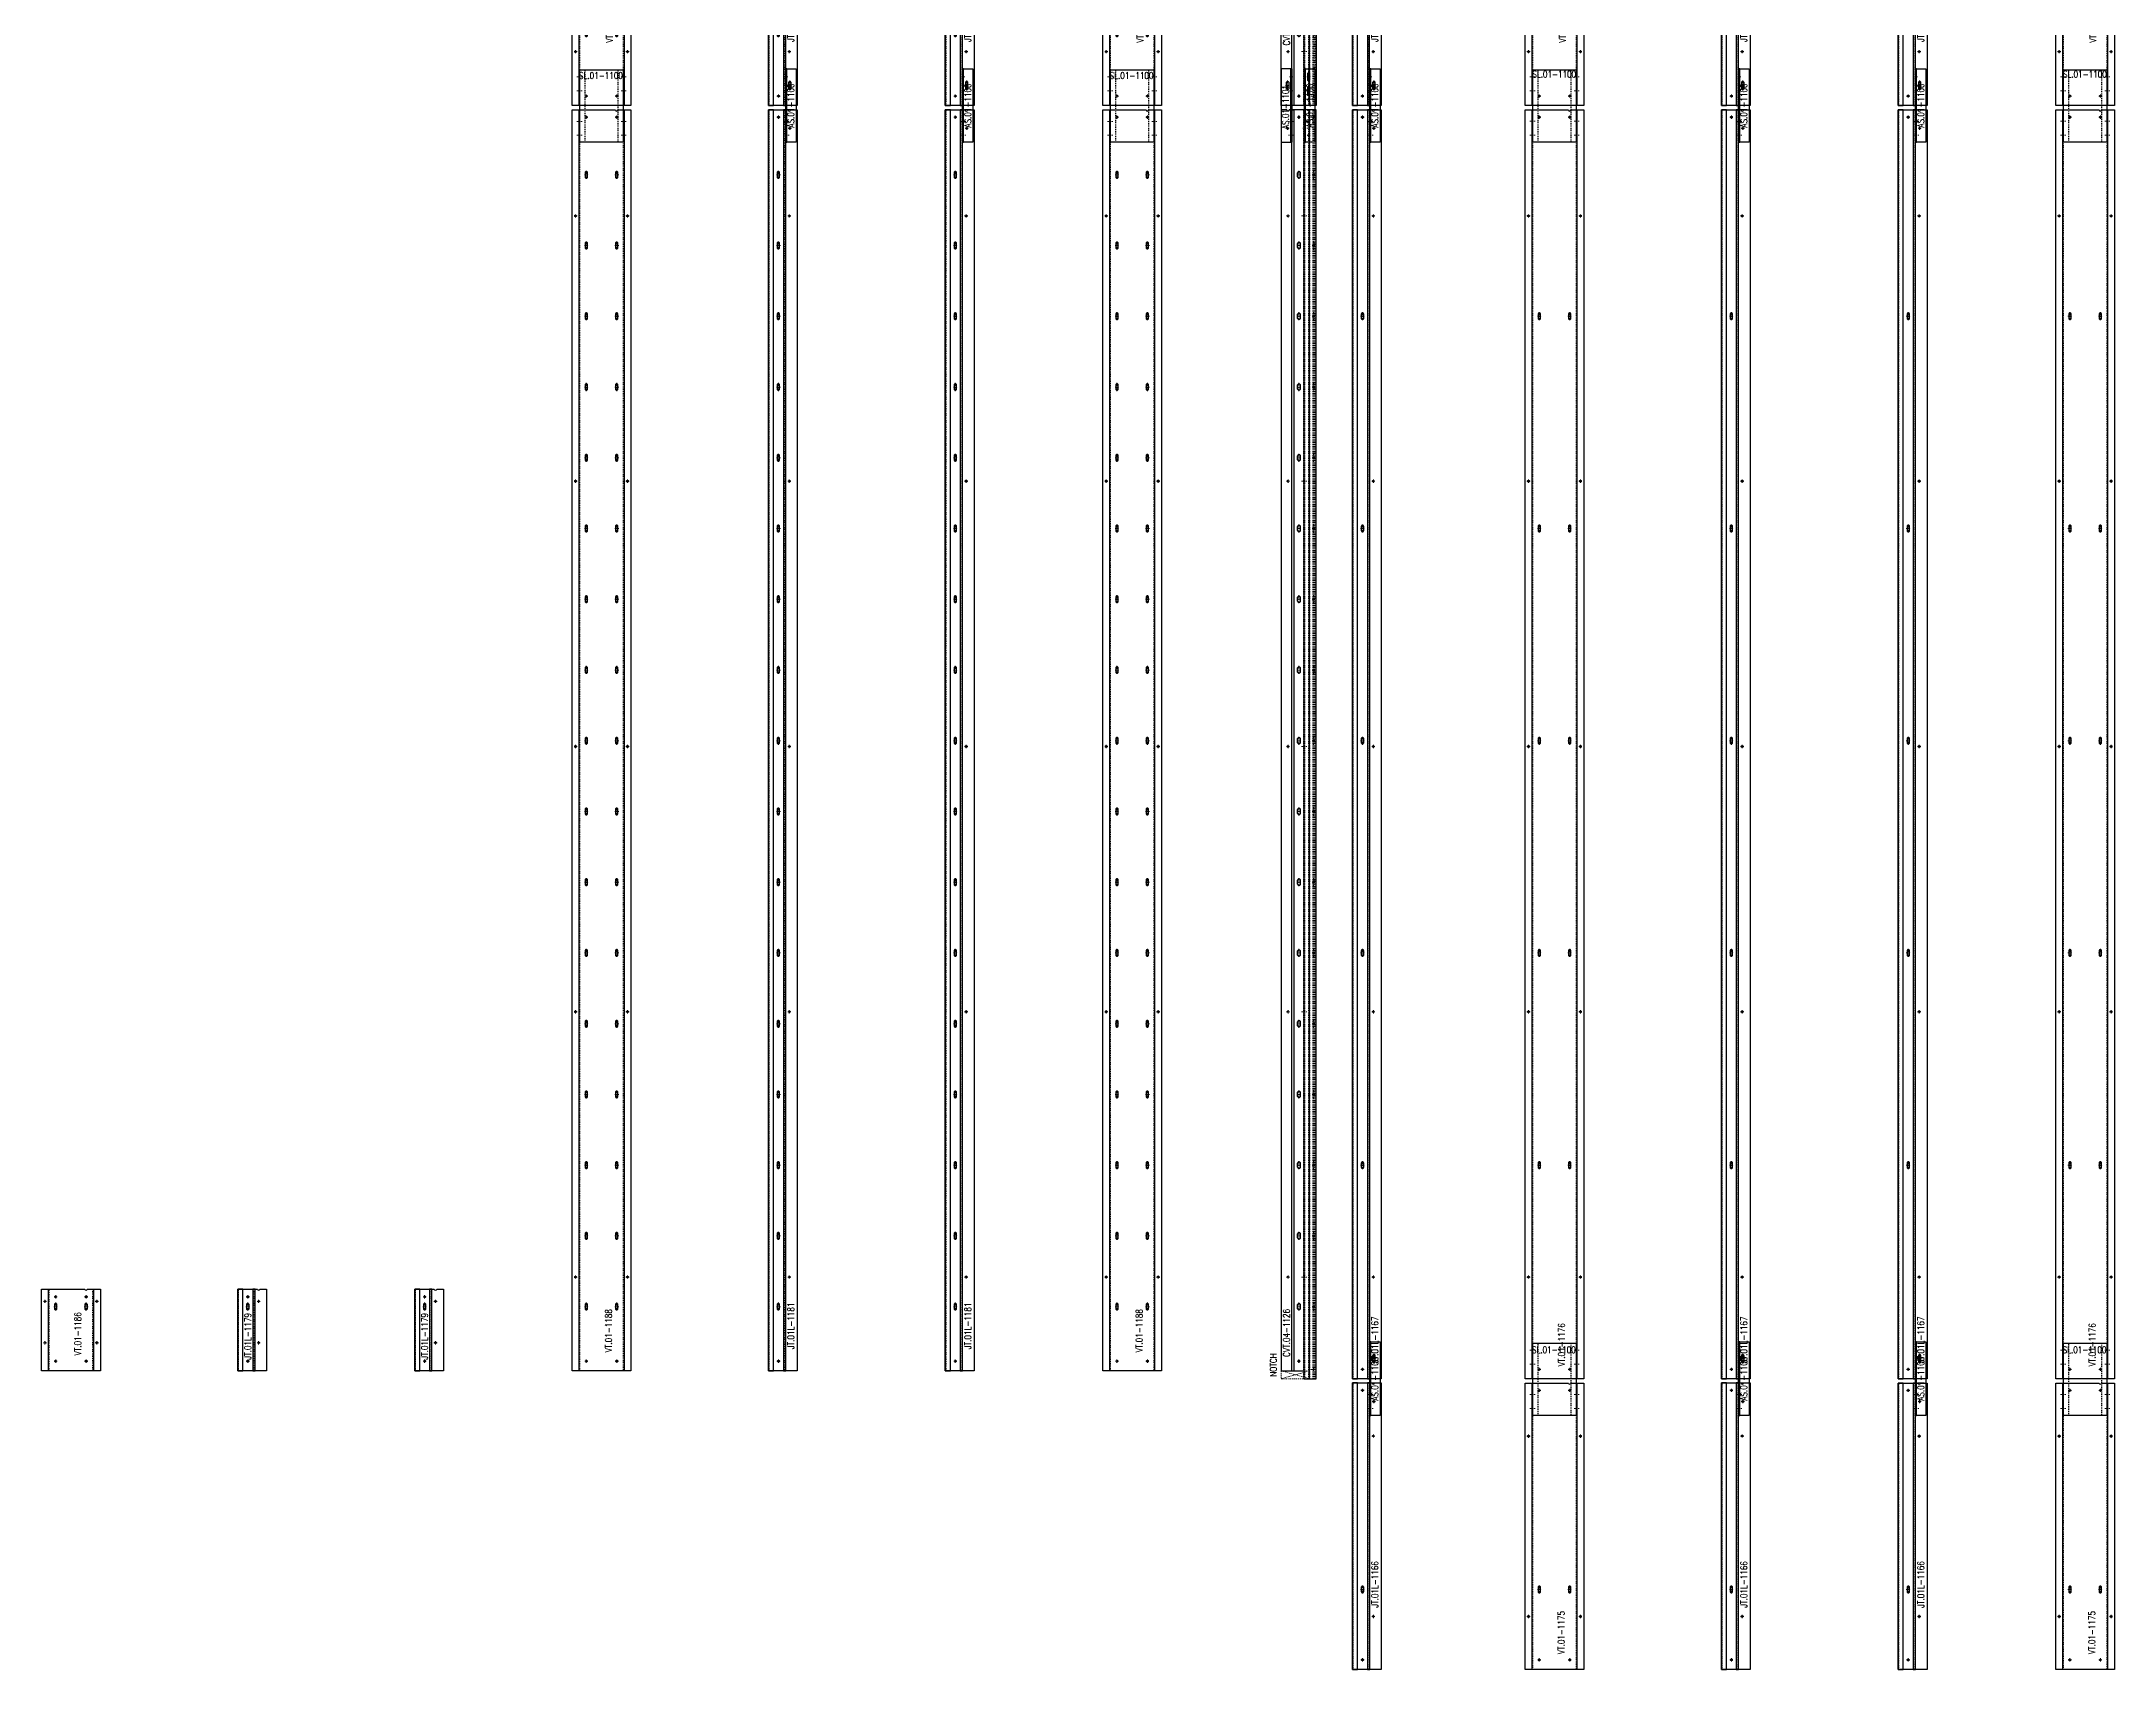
# Model space of a CAD drawing. Header units: inches. Extents: x 841 to 14134, y -5681 to -3225.
# Drawn here: x 4079.9 to 4314.3, y -5681.3 to -5497.2 of the extents above; entities that cross this region are included whole.
import ezdxf

# ---------------------------------------------------------------- set-up
doc = ezdxf.new("R2010")
doc.units = ezdxf.units.IN
doc.header["$MEASUREMENT"] = 0
for name, pattern in [('NBK_Center', [0.541667, 0.333333, -0.0625, 0.083333, -0.0625]), ('NBK_Center2', [0.270833, 0.166667, -0.03125, 0.041667, -0.03125]), ('NBK_Hidden', [0.125, 0.083333, -0.041667]), ('NBK_Hidden2', [0.0625, 0.041667, -0.020833])]:
    doc.linetypes.add(name, pattern=pattern)
doc.layers.get('Defpoints').update_dxf_attribs({"color": 250, "lineweight": 0})
for name, color, linetype, lineweight in [('!Bracket', 11, 'Continuous', 25), ('!Clip - bent', 20, 'Continuous', 25), ('!Dimension', 50, 'Continuous', 5), ('!Extrusion', 140, 'Continuous', 25), ('!Linetype_Center', 220, 'NBK_Center', 9), ('!Linetype_Center2', 222, 'NBK_Center2', 9), ('!Misc2', 252, 'NBK_Hidden2', 5)]:
    doc.layers.add(name, color=color, linetype=linetype, lineweight=lineweight)
doc.styles.add('Romans', font='romans.shx', dxfattribs={"width": 0.8})

# ---------------------------------------------------------------- blocks, each defined once
blk = doc.blocks.new('WEEP HOLE')
at = {"layer": '!Linetype_Center'}
for p, q in [((-0.22, 0.37), (0.22, 0.37)), ((0, 0.83), (0, -0.08))]:
    blk.add_line(p, q, dxfattribs=at)
at = {"color": 0}
blk.add_lwpolyline([(-0.14, 0.61), (-0.14, 0.14, 0.414214), (0, 0, 0.414214), (0.14, 0.14), (0.14, 0.61, 0.414214), (0, 0.75, 0.414214)], format="xyb", close=True, dxfattribs=at)
blk = doc.blocks.new('SLOTTED SECTION HOLE')
at = {"layer": '!Linetype_Center2'}
blk.add_line((-0.33, 0), (0.26, 0), dxfattribs=at)
at = {"layer": '!Misc2'}
blk.add_lwpolyline([(-0.08, 0.47), (0, 0.47), (0, -0.47), (-0.08, -0.47)], close=True, dxfattribs=at)
blk = doc.blocks.new('TAP HOLE_5mm')
at = {"layer": '!Linetype_Center2'}
for points in [[(-0.18, 0), (0.18, 0)], [(0, 0.18), (0, -0.18)]]:
    blk.add_lwpolyline(points, dxfattribs=at)
blk.add_circle((0, 0), 0.101)
blk = doc.blocks.new('VT.01-1184')
at = {"layer": '!Extrusion'}
blk.add_lwpolyline([(3.33, 0), (-3.33, 0), (-3.33, 130.92), (1.58, 130.92, 1), (1.86, 130.92), (3.33, 130.92)], format="xyb", close=True, dxfattribs=at)
blk.add_lwpolyline([(1.86, 130.92), (2.54, 130.92), (2.54, 0), (-2.54, 0), (-2.54, 130.92), (1.58, 130.92)], dxfattribs=at)
at = {"layer": '!Extrusion', "linetype": 'NBK_Hidden'}
blk.add_lwpolyline([(1.86, 130.92), (2.46, 130.92), (2.46, 0), (-2.46, 0), (-2.46, 130.92), (1.58, 130.92)], dxfattribs=at)
at = {"layer": '!Dimension', "rotation": 360}
for p in [(-2.46, 3.23), (2.54, 3.23), (-2.46, 1.65), (2.54, 1.65)]:
    blk.add_blockref('SLOTTED SECTION HOLE', p, dxfattribs=at)
at = {"layer": '!Extrusion', "rotation": 360}
for name, p in [('TAP HOLE_5mm', (-1.72, 130.04)), ('TAP HOLE_5mm', (1.72, 130.04)), ('WEEP HOLE', (-1.72, 127.78)), ('WEEP HOLE', (1.72, 127.78)), ('TAP HOLE_5mm', (-2.93, 126.03)), ('TAP HOLE_5mm', (2.93, 126.03)), ('WEEP HOLE', (-1.72, 119.78)), ('WEEP HOLE', (1.72, 119.78)), ('WEEP HOLE', (-1.72, 111.78)), ('WEEP HOLE', (1.72, 111.78)), ('WEEP HOLE', (-1.72, 103.78)), ('WEEP HOLE', (1.72, 103.78)), ('TAP HOLE_5mm', (-2.93, 96.08)), ('WEEP HOLE', (-1.72, 95.78)), ('WEEP HOLE', (1.72, 95.78)), ('TAP HOLE_5mm', (2.93, 96.08)), ('WEEP HOLE', (-1.72, 87.78)), ('WEEP HOLE', (1.72, 87.78)), ('WEEP HOLE', (-1.72, 79.78)), ('WEEP HOLE', (1.72, 79.78)), ('WEEP HOLE', (-1.72, 71.78)), ('WEEP HOLE', (1.72, 71.78)), ('TAP HOLE_5mm', (-2.93, 66.08)), ('TAP HOLE_5mm', (2.93, 66.08)), ('WEEP HOLE', (-1.72, 63.78)), ('WEEP HOLE', (1.72, 63.78)), ('WEEP HOLE', (-1.72, 55.78)), ('WEEP HOLE', (1.72, 55.78)), ('WEEP HOLE', (-1.72, 47.78)), ('WEEP HOLE', (1.72, 47.78)), ('WEEP HOLE', (-1.72, 39.78)), ('WEEP HOLE', (1.72, 39.78)), ('TAP HOLE_5mm', (-2.93, 36.08)), ('TAP HOLE_5mm', (2.93, 36.08)), ('WEEP HOLE', (-1.72, 31.78)), ('WEEP HOLE', (1.72, 31.78)), ('WEEP HOLE', (-1.72, 23.78)), ('WEEP HOLE', (1.72, 23.78)), ('WEEP HOLE', (-1.72, 15.78)), ('WEEP HOLE', (1.72, 15.78)), ('WEEP HOLE', (-1.72, 7.78)), ('WEEP HOLE', (1.72, 7.78)), ('TAP HOLE_5mm', (-2.93, 6.08)), ('TAP HOLE_5mm', (2.93, 6.08)), ('TAP HOLE_5mm', (-1.72, 1.06)), ('TAP HOLE_5mm', (1.72, 1.06))]:
    blk.add_blockref(name, p, dxfattribs=at)
at = {"layer": 'Defpoints', "color": 1, "insert": (0.89, 9.54), "char_height": 0.75, "width": 1.65, "attachment_point": 5, "rotation": 90, "style": 'Romans'}
blk.add_mtext('VT.01-1184', dxfattribs=at)
blk = doc.blocks.new('CLEAR SECTION HOLE')
at = {"layer": '!Linetype_Center2'}
blk.add_line((-0.33, 0), (0.26, 0), dxfattribs=at)
at = {"layer": '!Misc2'}
blk.add_lwpolyline([(-0.08, 0.1), (0, 0.1), (0, -0.1), (-0.08, -0.1)], close=True, dxfattribs=at)
blk = doc.blocks.new('VT.01-1188')
at = {"layer": '!Extrusion'}
blk.add_lwpolyline([(-2.45, 147.13), (2.45, 147.13), (2.45, 138.93), (-2.45, 138.93)], close=True, dxfattribs=at)
at = {"layer": '!Extrusion', "linetype": 'NBK_Hidden2'}
blk.add_lwpolyline([(-1.86, 147.13), (1.86, 147.13), (1.86, 138.93), (-1.86, 138.93)], close=True, dxfattribs=at)
at = {"layer": '!Extrusion'}
blk.add_lwpolyline([(3.33, 0), (-3.33, 0), (-3.33, 142.6), (1.58, 142.6, 1), (1.86, 142.6), (3.33, 142.6)], format="xyb", close=True, dxfattribs=at)
blk.add_lwpolyline([(1.86, 142.6), (2.54, 142.6), (2.54, 0), (-2.54, 0), (-2.54, 142.6), (1.58, 142.6)], dxfattribs=at)
at = {"layer": '!Extrusion', "linetype": 'NBK_Hidden'}
blk.add_lwpolyline([(1.86, 142.6), (2.46, 142.6), (2.46, 0), (-2.46, 0), (-2.46, 142.6), (1.58, 142.6)], dxfattribs=at)
at = {"layer": '!Dimension', "rotation": 360}
for p in [(-2.46, 141.3), (2.54, 141.3), (-2.46, 139.72), (2.54, 139.72)]:
    blk.add_blockref('CLEAR SECTION HOLE', p, dxfattribs=at)
at = {"layer": '!Extrusion', "rotation": 360}
for name, p in [('TAP HOLE_5mm', (-1.72, 141.77)), ('TAP HOLE_5mm', (1.72, 141.77)), ('WEEP HOLE', (-1.72, 134.88)), ('WEEP HOLE', (1.72, 134.88)), ('TAP HOLE_5mm', (-2.93, 130.6)), ('TAP HOLE_5mm', (2.93, 130.6)), ('WEEP HOLE', (-1.72, 126.88)), ('WEEP HOLE', (1.72, 126.88)), ('WEEP HOLE', (-1.72, 118.88)), ('WEEP HOLE', (1.72, 118.88)), ('WEEP HOLE', (-1.72, 110.88)), ('WEEP HOLE', (1.72, 110.88)), ('WEEP HOLE', (-1.72, 102.88)), ('WEEP HOLE', (1.72, 102.88)), ('TAP HOLE_5mm', (-2.93, 100.6)), ('TAP HOLE_5mm', (2.93, 100.6)), ('WEEP HOLE', (-1.72, 94.88)), ('WEEP HOLE', (1.72, 94.88)), ('WEEP HOLE', (-1.72, 86.88)), ('WEEP HOLE', (1.72, 86.88)), ('WEEP HOLE', (-1.72, 78.88)), ('WEEP HOLE', (1.72, 78.88)), ('TAP HOLE_5mm', (-2.93, 70.6)), ('WEEP HOLE', (-1.72, 70.88)), ('WEEP HOLE', (1.72, 70.88)), ('TAP HOLE_5mm', (2.93, 70.6)), ('WEEP HOLE', (-1.72, 62.88)), ('WEEP HOLE', (1.72, 62.88)), ('WEEP HOLE', (-1.72, 54.88)), ('WEEP HOLE', (1.72, 54.88)), ('WEEP HOLE', (-1.72, 46.88)), ('WEEP HOLE', (1.72, 46.88)), ('TAP HOLE_5mm', (-2.93, 40.6)), ('TAP HOLE_5mm', (2.93, 40.6)), ('WEEP HOLE', (-1.72, 38.87)), ('WEEP HOLE', (1.72, 38.87)), ('WEEP HOLE', (-1.72, 30.88)), ('WEEP HOLE', (1.72, 30.88)), ('WEEP HOLE', (-1.72, 22.88)), ('WEEP HOLE', (1.72, 22.88)), ('WEEP HOLE', (-1.72, 14.88)), ('WEEP HOLE', (1.72, 14.88)), ('TAP HOLE_5mm', (-2.93, 10.6)), ('TAP HOLE_5mm', (2.93, 10.6)), ('WEEP HOLE', (-1.72, 6.88)), ('WEEP HOLE', (1.72, 6.88)), ('TAP HOLE_5mm', (-1.72, 1.09)), ('TAP HOLE_5mm', (1.72, 1.09))]:
    blk.add_blockref(name, p, dxfattribs=at)
at = {"layer": 'Defpoints', "color": 30, "insert": (-0.07, 146.47), "char_height": 0.75, "width": 1.65, "attachment_point": 5, "style": 'Romans'}
blk.add_mtext('SL.01-1100', dxfattribs=at)
at = {"layer": 'Defpoints', "color": 1, "insert": (0.8, 4.53), "char_height": 0.75, "width": 1.65, "attachment_point": 5, "rotation": 90, "style": 'Romans'}
blk.add_mtext('VT.01-1188', dxfattribs=at)
blk = doc.blocks.new('VT.01-1186')
at = {"layer": '!Extrusion'}
blk.add_lwpolyline([(3.33, 0), (-3.33, 0), (-3.33, 9.24), (1.58, 9.24, 1), (1.86, 9.24), (3.33, 9.24)], format="xyb", close=True, dxfattribs=at)
blk.add_lwpolyline([(1.86, 9.24), (2.54, 9.24), (2.54, 0), (-2.54, 0), (-2.54, 9.24), (1.58, 9.24)], dxfattribs=at)
at = {"layer": '!Extrusion', "linetype": 'NBK_Hidden'}
blk.add_lwpolyline([(1.86, 9.24), (2.46, 9.24), (2.46, 0), (-2.46, 0), (-2.46, 9.24), (1.58, 9.24)], dxfattribs=at)
at = {"layer": '!Extrusion'}
for name, p in [('TAP HOLE_5mm', (-2.93, 7.85)), ('WEEP HOLE', (-1.72, 6.88)), ('TAP HOLE_5mm', (-1.72, 8.36)), ('WEEP HOLE', (1.72, 6.88)), ('TAP HOLE_5mm', (1.72, 8.36)), ('TAP HOLE_5mm', (2.93, 7.85)), ('TAP HOLE_5mm', (-2.93, 3.17)), ('TAP HOLE_5mm', (2.93, 3.17)), ('TAP HOLE_5mm', (-1.72, 1.09)), ('TAP HOLE_5mm', (1.72, 1.09))]:
    blk.add_blockref(name, p, dxfattribs=at)
at = {"layer": 'Defpoints', "color": 1, "insert": (0.77, 4.18), "char_height": 0.75, "width": 1.65, "attachment_point": 5, "rotation": 90, "style": 'Romans'}
blk.add_mtext('VT.01-1186', dxfattribs=at)
blk = doc.blocks.new('JT.01L-1179')
at = {"layer": '!Extrusion'}
blk.add_lwpolyline([(3.25, 0), (0, 0), (0, 9.24), (2.22, 9.24, 1), (2.5, 9.24), (3.25, 9.24)], format="xyb", close=True, dxfattribs=at)
at = {"layer": '!Extrusion', "linetype": 'NBK_Hidden'}
for points in [[(0, 9.24), (0, 0), (0.08, 0), (0.08, 9.24)], [(1.87, 9.24), (1.87, 0), (1.95, 0), (1.95, 9.24)]]:
    blk.add_lwpolyline(points, close=True, dxfattribs=at)
at = {"layer": '!Extrusion'}
for points in [[(0, 9.24), (0, 0), (0.57, 0), (0.57, 9.24)], [(1.69, 9.24), (1.69, 0), (1.95, 0), (1.95, 9.24)]]:
    blk.add_lwpolyline(points, close=True, dxfattribs=at)
blk.add_blockref('WEEP HOLE', (1.13, 6.88), dxfattribs=at)
at = {"layer": '!Extrusion', "rotation": 360}
for p in [(1.13, 8.36), (2.36, 7.85), (2.36, 3.17), (1.13, 1.09)]:
    blk.add_blockref('TAP HOLE_5mm', p, dxfattribs=at)
at = {"layer": 'Defpoints', "color": 2, "insert": (1.13, 3.89), "char_height": 0.75, "width": 1.65, "attachment_point": 5, "rotation": 90, "style": 'Romans'}
blk.add_mtext('JT.01L-1179', dxfattribs=at)
blk = doc.blocks.new('19mm WEEP HOLE')
at = {"layer": '!Linetype_Center'}
blk.add_line((-0.37, 0.2), (-0.37, -0.12), dxfattribs=at)
at = {"linetype": 'NBK_Hidden'}
blk.add_lwpolyline([(-0.75, 0.08), (0, 0.08), (0, 0), (-0.75, 0)], close=True, dxfattribs=at)
blk = doc.blocks.new('HOLE SECTION')
at = {"layer": '!Linetype_Center2'}
blk.add_line((-0.33, 0), (0.26, 0), dxfattribs=at)
at = {"layer": '!Misc2'}
blk.add_lwpolyline([(-0.09, 0.1), (0, 0.1), (0, -0.1), (-0.09, -0.1)], close=True, dxfattribs=at)
blk = doc.blocks.new('CVT.04-1125')
at = {"layer": '!Extrusion'}
blk.add_lwpolyline([(-3.97, 0), (-3.97, 130.92), (-3.34, 130.92, 1), (-3.06, 130.92), (0, 130.92), (0, 0)], format="xyb", close=True, dxfattribs=at)
for points in [[(-2.78, 0), (-2.78, 130.92), (-2.53, 130.92), (-2.53, 0)], [(-0.76, 0), (-0.76, 130.92), (-1.41, 130.92), (-1.41, 0)]]:
    blk.add_lwpolyline(points, dxfattribs=at)
at = {"layer": '!Extrusion', "linetype": 'NBK_Hidden'}
for points in [[(-1.42, 0), (-1.42, 130.92), (-1.33, 130.92), (-1.33, 0)], [(-0.86, 0), (-0.86, 130.92), (-0.76, 130.92), (-0.76, 0)], [(-0.35, 0), (-0.35, 130.92), (-0.28, 130.92), (-0.28, 0)], [(-0.04, 0), (-0.04, 130.92), (-0.14, 130.92), (-0.14, 0)]]:
    blk.add_lwpolyline(points, dxfattribs=at)
at = {"layer": '!Dimension'}
for name, p in [('CLEAR SECTION HOLE', (-0.28, 130.04)), ('HOLE SECTION', (-1.33, 126.02)), ('HOLE SECTION', (-1.33, 96.09)), ('HOLE SECTION', (-1.33, 66.08)), ('HOLE SECTION', (-1.33, 36.08)), ('HOLE SECTION', (-1.33, 6.08)), ('CLEAR SECTION HOLE', (-0.28, 1.06))]:
    blk.add_blockref(name, p, dxfattribs=at)
at = {"layer": '!Extrusion', "xscale": -1}
for name, p in [('TAP HOLE_5mm', (-1.97, 130.04)), ('WEEP HOLE', (-1.97, 127.78)), ('WEEP HOLE', (-1.97, 119.78)), ('WEEP HOLE', (-1.97, 111.78)), ('WEEP HOLE', (-1.97, 103.78)), ('WEEP HOLE', (-1.97, 95.78)), ('WEEP HOLE', (-1.97, 87.78)), ('WEEP HOLE', (-1.97, 79.78)), ('WEEP HOLE', (-1.97, 71.78)), ('WEEP HOLE', (-1.97, 63.78)), ('WEEP HOLE', (-1.97, 55.78)), ('WEEP HOLE', (-1.97, 47.78)), ('WEEP HOLE', (-1.97, 39.78)), ('WEEP HOLE', (-1.97, 31.78)), ('WEEP HOLE', (-1.97, 23.78)), ('WEEP HOLE', (-1.97, 15.78)), ('WEEP HOLE', (-1.97, 7.78)), ('TAP HOLE_5mm', (-1.97, 1.06))]:
    blk.add_blockref(name, p, dxfattribs=at)
at = {"layer": '!Extrusion', "rotation": 270}
for p in [(-0.35, 127.78), (-0.35, 119.78), (-0.35, 111.78), (-0.35, 103.78), (-0.35, 95.78), (-0.35, 87.78), (-0.35, 79.78), (-0.35, 71.78), (-0.35, 63.78), (-0.35, 55.78), (-0.35, 47.78), (-0.35, 39.78), (-0.35, 31.78), (-0.35, 23.78), (-0.35, 15.78), (-0.35, 7.78)]:
    blk.add_blockref('19mm WEEP HOLE', p, dxfattribs=at)
at = {"layer": '!Extrusion'}
for p in [(-3.2, 126.02), (-3.2, 96.09), (-3.2, 66.08), (-3.2, 36.08), (-3.2, 6.08)]:
    blk.add_blockref('TAP HOLE_5mm', p, dxfattribs=at)
at = {"layer": 'Defpoints', "color": 3, "insert": (-3.38, 9.49), "char_height": 0.75, "width": 1.65, "attachment_point": 5, "rotation": 90, "style": 'Romans'}
blk.add_mtext('CVT.04-1125', dxfattribs=at)
blk = doc.blocks.new('SECTION CLEAR HOLE 1')
at = {"layer": '!Linetype_Center2'}
blk.add_line((-0.33, 0, 0), (0.26, 0, 0), dxfattribs=at)
at = {"layer": '!Misc2'}
blk.add_lwpolyline([(-0.12, 0.1), (0, 0.1), (0, -0.1), (-0.12, -0.1)], close=True, dxfattribs=at)
blk = doc.blocks.new('SLOTTED SECTION1')
at = {"layer": '!Linetype_Center2'}
blk.add_lwpolyline([(-0.24, 0), (0.12, 0)], dxfattribs=at)
at = {"layer": '!Misc2'}
blk.add_lwpolyline([(-0.12, 0.47), (0, 0.47), (0, -0.47), (-0.12, -0.47)], close=True, dxfattribs=at)
blk = doc.blocks.new('SLOTTED HOLE 1')
at = {"layer": '!Linetype_Center'}
for p, q in [((0, 0.55), (0, -0.55)), ((-0.22, 0), (0.22, 0))]:
    blk.add_line(p, q, dxfattribs=at)
at = {"color": 0}
blk.add_lwpolyline([(-0.14, 0.33), (-0.14, -0.33, 0.414214), (0, -0.47, 0.414214), (0.14, -0.33), (0.14, 0.33, 0.414214), (0, 0.47, 0.414214)], format="xyb", close=True, dxfattribs=at)
blk = doc.blocks.new('SL.01-1101')
at = {"layer": '!Bracket'}
for points in [[(4.65, -1.3), (4.65, -0.12), (-3.67, -0.12), (-3.67, -1.3)], [(-3.67, -1.3), (-3.67, -1.18), (4.65, -1.18), (4.65, -1.3)]]:
    blk.add_lwpolyline(points, close=True, dxfattribs=at)
at = {"layer": '!Dimension', "xscale": -1, "rotation": 270}
for name, p in [('SECTION CLEAR HOLE 1', (-2.88, -1.18)), ('SECTION CLEAR HOLE 1', (-1.3, -1.18)), ('SLOTTED SECTION1', (2.15, -1.18)), ('SLOTTED SECTION1', (3.73, -1.18))]:
    blk.add_blockref(name, p, dxfattribs=at)
at = {"layer": '!Extrusion', "xscale": -1, "rotation": 270}
blk.add_blockref('TAP HOLE_5mm', (-2.09, -0.83), dxfattribs=at)
at = {"layer": '!Extrusion', "linetype": 'NBK_Hidden', "xscale": -1, "rotation": 270}
blk.add_blockref('SLOTTED HOLE 1', (2.75, -0.83), dxfattribs=at)
at = {"layer": 'Defpoints', "color": 30, "insert": (0.32, -0.6), "char_height": 0.75, "width": 1.65, "attachment_point": 5, "style": 'Romans'}
blk.add_mtext('AS.01-1101', dxfattribs=at)
blk = doc.blocks.new('AS.01-1100-')
at = {"layer": '!Bracket'}
for points in [[(4.65, 1.33), (4.65, 0.15), (-3.67, 0.15), (-3.67, 1.33)], [(-3.67, 1.33), (-3.67, 1.21), (4.65, 1.21), (4.65, 1.33)]]:
    blk.add_lwpolyline(points, close=True, dxfattribs=at)
at = {"layer": '!Dimension', "rotation": 270}
for name, p in [('SECTION CLEAR HOLE 1', (-2.09, 1.21)), ('SLOTTED SECTION1', (2.75, 1.21))]:
    blk.add_blockref(name, p, dxfattribs=at)
at = {"layer": '!Extrusion', "rotation": 270}
for p in [(-2.88, 0.86, 0), (-1.3, 0.86, 0)]:
    blk.add_blockref('TAP HOLE_5mm', p, dxfattribs=at)
at = {"layer": '!Extrusion', "linetype": 'NBK_Hidden', "rotation": 270}
for p in [(2.15, 0.86), (3.73, 0.86)]:
    blk.add_blockref('SLOTTED HOLE 1', p, dxfattribs=at)
at = {"layer": 'Defpoints', "color": 30, "insert": (0.49, 0.74), "char_height": 0.75, "width": 1.65, "attachment_point": 5, "style": 'Romans'}
blk.add_mtext('AS.01-1100', dxfattribs=at)
blk = doc.blocks.new('CVT.04-1126')
at = {"layer": '!Extrusion'}
blk.add_lwpolyline([(0, 143.5), (-3.06, 143.5, -1), (-3.34, 143.5), (-3.97, 143.5), (-3.97, 0.9), (-1.42, 0.9), (-1.42, 0), (0, 0)], format="xyb", close=True, dxfattribs=at)
for points in [[(-2.78, 0.9), (-2.78, 143.5), (-2.53, 143.5), (-2.53, 0.9)], [(-0.76, 0), (-0.76, 143.5), (-1.41, 143.5), (-1.41, 0.9)]]:
    blk.add_lwpolyline(points, dxfattribs=at)
at = {"layer": '!Extrusion', "linetype": 'NBK_Hidden'}
for points in [[(-1.42, 0), (-1.42, 143.5), (-1.33, 143.5), (-1.33, 0)], [(-0.86, 0), (-0.86, 143.5), (-0.76, 143.5), (-0.76, 0)]]:
    blk.add_lwpolyline(points, dxfattribs=at)
for points in [[(-0.35, 0), (-0.35, 143.5), (-0.28, 143.5), (-0.28, 0)], [(-0.04, 0), (-0.04, 143.5), (-0.14, 143.5), (-0.14, 0)]]:
    blk.add_lwpolyline(points, close=True, dxfattribs=at)
at = {"layer": '!Linetype_Center2'}
for points in [[(-3.97, 0.9), (-0.76, 0)], [(-0.76, 0.9), (-3.97, 0)]]:
    blk.add_lwpolyline(points, dxfattribs=at)
blk.add_lwpolyline([(-0.76, 0.9), (-3.97, 0.9), (-3.97, 0), (-0.76, 0)], close=True, dxfattribs=at)
at = {"layer": '!Dimension'}
for name, p in [('CLEAR SECTION HOLE', (-0.28, 142.67)), ('HOLE SECTION', (-1.33, 131.5)), ('HOLE SECTION', (-1.33, 101.5)), ('HOLE SECTION', (-1.33, 71.5)), ('HOLE SECTION', (-1.33, 41.5)), ('HOLE SECTION', (-1.33, 11.5)), ('CLEAR SECTION HOLE', (-0.28, 1.06))]:
    blk.add_blockref(name, p, dxfattribs=at)
at = {"layer": '!Extrusion', "xscale": -1}
for name, p in [('TAP HOLE_5mm', (-1.97, 142.67)), ('WEEP HOLE', (-1.97, 135.78)), ('WEEP HOLE', (-1.97, 127.78)), ('WEEP HOLE', (-1.97, 119.78)), ('WEEP HOLE', (-1.97, 111.78)), ('WEEP HOLE', (-1.97, 103.78)), ('WEEP HOLE', (-1.97, 95.78)), ('WEEP HOLE', (-1.97, 87.78)), ('WEEP HOLE', (-1.97, 79.78)), ('WEEP HOLE', (-1.97, 71.78)), ('WEEP HOLE', (-1.97, 63.78)), ('WEEP HOLE', (-1.97, 55.78)), ('WEEP HOLE', (-1.97, 47.78)), ('WEEP HOLE', (-1.97, 39.77)), ('WEEP HOLE', (-1.97, 31.78)), ('WEEP HOLE', (-1.97, 23.78)), ('WEEP HOLE', (-1.97, 15.78)), ('WEEP HOLE', (-1.97, 7.78)), ('TAP HOLE_5mm', (-1.97, 1.99))]:
    blk.add_blockref(name, p, dxfattribs=at)
at = {"layer": '!Extrusion', "rotation": 270}
for p in [(-0.35, 135.78), (-0.35, 127.78), (-0.35, 119.78), (-0.35, 111.78), (-0.35, 103.78), (-0.35, 95.78), (-0.35, 87.78), (-0.35, 79.78), (-0.35, 71.78), (-0.35, 63.78), (-0.35, 55.78), (-0.35, 47.78), (-0.35, 39.77), (-0.35, 31.78), (-0.35, 23.78), (-0.35, 15.78), (-0.35, 7.78)]:
    blk.add_blockref('19mm WEEP HOLE', p, dxfattribs=at)
at = {"layer": '!Extrusion'}
for p in [(-3.2, 131.5), (-3.2, 101.5), (-3.2, 71.5), (-3.2, 41.5), (-3.2, 11.5)]:
    blk.add_blockref('TAP HOLE_5mm', p, dxfattribs=at)
at = {"color": 144, "rotation": 90}
for name, p in [('SL.01-1101', (-4.08, 143.5)), ('AS.01-1100-', (0, 143.5))]:
    blk.add_blockref(name, p, dxfattribs=at)
at = {"layer": 'Defpoints', "color": 3, "char_height": 0.75, "width": 1.65, "attachment_point": 5, "rotation": 90, "style": 'Romans'}
for s, insert in [('CVT.04-1126', (-3.38, 5.18)), ('NOTCH', (-4.86, 1.55))]:
    blk.add_mtext(s, dxfattribs=dict(at, insert=insert))
blk = doc.blocks.new('AS.01-1100')
at = {"layer": '!Bracket'}
for points in [[(-1.3, 4.65), (-0.12, 4.65), (-0.12, -3.67), (-1.3, -3.67)], [(-1.3, -3.67), (-1.18, -3.67), (-1.18, 4.65), (-1.3, 4.65)]]:
    blk.add_lwpolyline(points, close=True, dxfattribs=at)
at = {"layer": '!Dimension'}
for name, p in [('SLOTTED SECTION1', (-1.18, 3.73)), ('SLOTTED SECTION1', (-1.18, 2.15)), ('SECTION CLEAR HOLE 1', (-1.18, -1.3)), ('SECTION CLEAR HOLE 1', (-1.18, -2.88))]:
    blk.add_blockref(name, p, dxfattribs=at)
at = {"layer": '!Extrusion', "linetype": 'NBK_Hidden'}
blk.add_blockref('SLOTTED HOLE 1', (-0.83, 2.75), dxfattribs=at)
at = {"layer": '!Extrusion', "rotation": 360}
blk.add_blockref('TAP HOLE_5mm', (-0.83, -2.09), dxfattribs=at)
at = {"layer": 'Defpoints', "color": 30, "insert": (-0.71, 0.49), "char_height": 0.75, "width": 1.65, "attachment_point": 5, "rotation": 90, "style": 'Romans'}
blk.add_mtext('AS.01-1100', dxfattribs=at)
blk = doc.blocks.new('JT.01L-1181')
at = {"layer": '!Extrusion'}
blk.add_lwpolyline([(3.25, 0), (0, 0), (0, 142.6), (2.22, 142.6, 1), (2.5, 142.6), (3.25, 142.6)], format="xyb", close=True, dxfattribs=at)
at = {"layer": '!Extrusion', "linetype": 'NBK_Hidden'}
for points in [[(0, 142.6), (0, 0), (0.08, 0), (0.08, 142.6)], [(1.87, 142.6), (1.87, 0), (1.95, 0), (1.95, 142.6)]]:
    blk.add_lwpolyline(points, close=True, dxfattribs=at)
at = {"layer": '!Extrusion'}
for points in [[(0, 142.6), (0, 0), (0.57, 0), (0.57, 142.6)], [(1.69, 142.6), (1.69, 0), (1.95, 0), (1.95, 142.6)]]:
    blk.add_lwpolyline(points, close=True, dxfattribs=at)
at = {"layer": '!Dimension'}
blk.add_blockref('AS.01-1100', (3.25, 142.6), dxfattribs=at)
at = {"layer": '!Extrusion', "rotation": 360}
for p in [(1.13, 141.77), (2.36, 130.6), (2.36, 100.6), (2.36, 70.6), (2.36, 40.6), (2.36, 10.6), (1.13, 1.09)]:
    blk.add_blockref('TAP HOLE_5mm', p, dxfattribs=at)
at = {"layer": '!Extrusion'}
for p in [(1.13, 134.88), (1.13, 126.88), (1.13, 118.88), (1.13, 110.88), (1.13, 102.88), (1.13, 94.88), (1.13, 86.88), (1.13, 78.88), (1.13, 70.88), (1.13, 62.88), (1.13, 54.88), (1.13, 46.88), (1.13, 38.87), (1.13, 30.88), (1.13, 22.88), (1.13, 14.88), (1.13, 6.88)]:
    blk.add_blockref('WEEP HOLE', p, dxfattribs=at)
at = {"layer": 'Defpoints', "color": 2, "insert": (2.54, 5.08), "char_height": 0.75, "width": 1.65, "attachment_point": 5, "rotation": 90, "style": 'Romans'}
blk.add_mtext('JT.01L-1181', dxfattribs=at)
blk = doc.blocks.new('JT.01L-1177')
at = {"layer": '!Extrusion'}
for points in [[(0.57, 0), (0.57, 130.92), (0, 130.92), (0, 0)], [(1.95, 0), (1.95, 130.92), (1.69, 130.92), (1.69, 0)]]:
    blk.add_lwpolyline(points, close=True, dxfattribs=at)
blk.add_lwpolyline([(0, 0), (0, 130.92), (2.22, 130.92, 1), (2.5, 130.92), (3.25, 130.92), (3.25, 0)], format="xyb", close=True, dxfattribs=at)
at = {"layer": '!Extrusion', "linetype": 'NBK_Hidden'}
for points in [[(0.08, 0), (0.08, 130.92), (0, 130.92), (0, 0)], [(1.95, 0), (1.95, 130.92), (1.87, 130.92), (1.87, 0)]]:
    blk.add_lwpolyline(points, close=True, dxfattribs=at)
at = {"layer": '!Extrusion', "rotation": 360}
for p in [(1.13, 130.04), (2.36, 126.03), (2.36, 96.08), (2.36, 66.08), (2.36, 36.08), (2.36, 6.08), (1.13, 1.06)]:
    blk.add_blockref('TAP HOLE_5mm', p, dxfattribs=at)
at = {"layer": '!Extrusion'}
for p in [(1.13, 127.78), (1.13, 119.78), (1.13, 111.78), (1.13, 103.78), (1.13, 95.78), (1.13, 87.78), (1.13, 79.78), (1.13, 71.78), (1.13, 63.78), (1.13, 55.78), (1.13, 47.78), (1.13, 39.78), (1.13, 31.78), (1.13, 23.78), (1.13, 15.78), (1.13, 7.78)]:
    blk.add_blockref('WEEP HOLE', p, dxfattribs=at)
at = {"layer": 'Defpoints', "color": 2, "insert": (2.54, 9.82), "char_height": 0.75, "width": 1.65, "attachment_point": 5, "rotation": 90, "style": 'Romans'}
blk.add_mtext('JT.01L-1177', dxfattribs=at)
blk = doc.blocks.new('JT.01L-1140')
at = {"layer": '!Extrusion'}
for points in [[(-2.68, 0), (-2.68, 130.92), (-3.25, 130.92), (-3.25, 0)], [(-1.3, 0), (-1.3, 130.92), (-1.56, 130.92), (-1.56, 0)]]:
    blk.add_lwpolyline(points, close=True, dxfattribs=at)
blk.add_lwpolyline([(-3.25, 0), (-3.25, 130.92), (-1.02, 130.92, 1), (-0.75, 130.92), (0, 130.92), (0, 0)], format="xyb", close=True, dxfattribs=at)
at = {"layer": '!Extrusion', "linetype": 'NBK_Hidden'}
for points in [[(-3.17, 0), (-3.17, 130.92), (-3.25, 130.92), (-3.25, 0)], [(-1.3, 0), (-1.3, 130.92), (-1.38, 130.92), (-1.38, 0)]]:
    blk.add_lwpolyline(points, close=True, dxfattribs=at)
at = {"layer": '!Extrusion', "rotation": 360}
for p in [(-2.12, 130.04), (-0.89, 126.03), (-0.89, 96.08), (-0.89, 66.08), (-0.89, 36.08), (-0.89, 6.08), (-2.12, 1.06)]:
    blk.add_blockref('TAP HOLE_5mm', p, dxfattribs=at)
at = {"layer": '!Extrusion'}
for p in [(-2.12, 119.78), (-2.12, 95.78), (-2.12, 71.78), (-2.12, 47.78), (-2.12, 23.78)]:
    blk.add_blockref('WEEP HOLE', p, dxfattribs=at)
at = {"layer": 'Defpoints', "color": 2, "insert": (-0.71, 9.82), "char_height": 0.75, "width": 1.65, "attachment_point": 5, "rotation": 90, "style": 'Romans'}
blk.add_mtext('JT.01L-1140', dxfattribs=at)
blk = doc.blocks.new('VT.01-1139-')
at = {"layer": '!Extrusion'}
blk.add_lwpolyline([(3.33, 0), (-3.33, 0), (-3.33, 130.92), (1.58, 130.92, 1), (1.86, 130.92), (3.33, 130.92)], format="xyb", close=True, dxfattribs=at)
blk.add_lwpolyline([(1.86, 130.92), (2.54, 130.92), (2.54, 0), (-2.54, 0), (-2.54, 130.92), (1.58, 130.92)], dxfattribs=at)
at = {"layer": '!Extrusion', "linetype": 'NBK_Hidden'}
blk.add_lwpolyline([(1.86, 130.92), (2.46, 130.92), (2.46, 0), (-2.46, 0), (-2.46, 130.92), (1.58, 130.92)], dxfattribs=at)
at = {"layer": '!Dimension', "rotation": 360}
for p in [(-2.46, 3.23), (2.54, 3.23), (-2.46, 1.65), (2.54, 1.65)]:
    blk.add_blockref('SLOTTED SECTION HOLE', p, dxfattribs=at)
at = {"layer": '!Extrusion', "rotation": 360}
for name, p in [('TAP HOLE_5mm', (-1.72, 130.04)), ('TAP HOLE_5mm', (1.72, 130.04)), ('TAP HOLE_5mm', (-2.93, 126.03)), ('TAP HOLE_5mm', (2.93, 126.03)), ('WEEP HOLE', (-1.72, 119.78)), ('WEEP HOLE', (1.72, 119.78)), ('TAP HOLE_5mm', (-2.93, 96.08)), ('WEEP HOLE', (-1.72, 95.78)), ('WEEP HOLE', (1.72, 95.78)), ('TAP HOLE_5mm', (2.93, 96.08)), ('WEEP HOLE', (-1.72, 71.78)), ('WEEP HOLE', (1.72, 71.78)), ('TAP HOLE_5mm', (-2.93, 66.08)), ('TAP HOLE_5mm', (2.93, 66.08)), ('WEEP HOLE', (-1.72, 47.78)), ('WEEP HOLE', (1.72, 47.78)), ('TAP HOLE_5mm', (-2.93, 36.08)), ('TAP HOLE_5mm', (2.93, 36.08)), ('WEEP HOLE', (-1.72, 23.78)), ('WEEP HOLE', (1.72, 23.78)), ('TAP HOLE_5mm', (-2.93, 6.08)), ('TAP HOLE_5mm', (2.93, 6.08)), ('TAP HOLE_5mm', (-1.72, 1.06)), ('TAP HOLE_5mm', (1.72, 1.06))]:
    blk.add_blockref(name, p, dxfattribs=at)
at = {"layer": 'Defpoints', "color": 1, "insert": (0.89, 9.54), "char_height": 0.75, "width": 1.65, "attachment_point": 5, "rotation": 90, "style": 'Romans'}
blk.add_mtext('VT.01-1139', dxfattribs=at)
blk = doc.blocks.new('JT.01L-1167')
at = {"layer": '!Extrusion'}
blk.add_lwpolyline([(3.25, 0), (0, 0), (0, 143.5), (2.22, 143.5, 1), (2.5, 143.5), (3.25, 143.5)], format="xyb", close=True, dxfattribs=at)
at = {"layer": '!Extrusion', "linetype": 'NBK_Hidden'}
for points in [[(0, 143.5), (0, 0), (0.08, 0), (0.08, 143.5)], [(1.87, 143.5), (1.87, 0), (1.95, 0), (1.95, 143.5)]]:
    blk.add_lwpolyline(points, close=True, dxfattribs=at)
at = {"layer": '!Extrusion'}
for points in [[(0, 143.5), (0, 0), (0.57, 0), (0.57, 143.5)], [(1.69, 143.5), (1.69, 0), (1.95, 0), (1.95, 143.5)]]:
    blk.add_lwpolyline(points, close=True, dxfattribs=at)
at = {"layer": '!Dimension'}
blk.add_blockref('AS.01-1100', (3.25, 143.5), dxfattribs=at)
at = {"layer": '!Extrusion', "rotation": 360}
for p in [(1.13, 142.67), (2.36, 131.5), (2.36, 101.5), (2.36, 71.5), (2.36, 41.5), (2.36, 11.5), (1.13, 1.06)]:
    blk.add_blockref('TAP HOLE_5mm', p, dxfattribs=at)
at = {"layer": '!Extrusion'}
for p in [(1.13, 119.78), (1.13, 95.78), (1.13, 71.78), (1.13, 47.78), (1.13, 23.78)]:
    blk.add_blockref('WEEP HOLE', p, dxfattribs=at)
at = {"layer": 'Defpoints', "color": 2, "insert": (2.54, 4.4), "char_height": 0.75, "width": 1.65, "attachment_point": 5, "rotation": 90, "style": 'Romans'}
blk.add_mtext('JT.01L-1167', dxfattribs=at)
blk = doc.blocks.new('JT.01L-1166')
at = {"layer": '!Extrusion'}
blk.add_lwpolyline([(3.25, 0), (0, 0), (0, 32.4), (2.22, 32.4, 1), (2.5, 32.4), (3.25, 32.4)], format="xyb", close=True, dxfattribs=at)
at = {"layer": '!Extrusion', "linetype": 'NBK_Hidden'}
for points in [[(0, 32.4), (0, 0), (0.08, 0), (0.08, 32.4)], [(1.87, 32.4), (1.87, 0), (1.95, 0), (1.95, 32.4)]]:
    blk.add_lwpolyline(points, close=True, dxfattribs=at)
at = {"layer": '!Extrusion'}
for points in [[(0, 32.4), (0, 0), (0.57, 0), (0.57, 32.4)], [(1.69, 32.4), (1.69, 0), (1.95, 0), (1.95, 32.4)]]:
    blk.add_lwpolyline(points, close=True, dxfattribs=at)
at = {"layer": '!Dimension'}
blk.add_blockref('AS.01-1100', (3.25, 32.4), dxfattribs=at)
at = {"layer": '!Extrusion', "rotation": 360}
for p in [(1.13, 31.57), (2.36, 26.4), (2.36, 6), (1.13, 1.09)]:
    blk.add_blockref('TAP HOLE_5mm', p, dxfattribs=at)
at = {"layer": '!Extrusion'}
blk.add_blockref('WEEP HOLE', (1.13, 8.68), dxfattribs=at)
at = {"layer": 'Defpoints', "color": 2, "insert": (2.54, 9.62), "char_height": 0.75, "width": 1.65, "attachment_point": 5, "rotation": 90, "style": 'Romans'}
blk.add_mtext('JT.01L-1166', dxfattribs=at)
blk = doc.blocks.new('VT.01-1175')
at = {"layer": '!Extrusion'}
blk.add_lwpolyline([(-2.45, 36.93), (2.45, 36.93), (2.45, 28.73), (-2.45, 28.73)], close=True, dxfattribs=at)
at = {"layer": '!Extrusion', "linetype": 'NBK_Hidden2'}
blk.add_lwpolyline([(-1.86, 36.93), (1.86, 36.93), (1.86, 28.73), (-1.86, 28.73)], close=True, dxfattribs=at)
at = {"layer": '!Extrusion'}
blk.add_lwpolyline([(3.33, 0), (-3.33, 0), (-3.33, 32.4), (1.58, 32.4, 1), (1.86, 32.4), (3.33, 32.4)], format="xyb", close=True, dxfattribs=at)
blk.add_lwpolyline([(1.86, 32.4), (2.54, 32.4), (2.54, 0), (-2.54, 0), (-2.54, 32.4), (1.58, 32.4)], dxfattribs=at)
at = {"layer": '!Extrusion', "linetype": 'NBK_Hidden'}
blk.add_lwpolyline([(1.86, 32.4), (2.46, 32.4), (2.46, 0), (-2.46, 0), (-2.46, 32.4), (1.58, 32.4)], dxfattribs=at)
at = {"layer": '!Dimension', "rotation": 360}
for p in [(-2.46, 31.1), (2.54, 31.1), (-2.46, 29.52), (2.54, 29.52)]:
    blk.add_blockref('CLEAR SECTION HOLE', p, dxfattribs=at)
at = {"layer": '!Extrusion'}
for name, p in [('TAP HOLE_5mm', (-1.72, 31.57)), ('TAP HOLE_5mm', (1.72, 31.57)), ('TAP HOLE_5mm', (-2.93, 26.4)), ('TAP HOLE_5mm', (2.93, 26.4)), ('WEEP HOLE', (-1.72, 8.68)), ('WEEP HOLE', (1.72, 8.68)), ('TAP HOLE_5mm', (-2.93, 6)), ('TAP HOLE_5mm', (2.93, 6)), ('TAP HOLE_5mm', (-1.72, 1.09)), ('TAP HOLE_5mm', (1.72, 1.09))]:
    blk.add_blockref(name, p, dxfattribs=at)
at = {"layer": 'Defpoints', "color": 30, "insert": (-0.07, 36.17), "char_height": 0.75, "width": 1.65, "attachment_point": 5, "style": 'Romans'}
blk.add_mtext('SL.01-1100', dxfattribs=at)
at = {"layer": 'Defpoints', "color": 1, "insert": (0.77, 4.18), "char_height": 0.75, "width": 1.65, "attachment_point": 5, "rotation": 90, "style": 'Romans'}
blk.add_mtext('VT.01-1175', dxfattribs=at)
blk = doc.blocks.new('VT.01-1176')
at = {"layer": '!Extrusion'}
blk.add_lwpolyline([(-2.45, 148.03), (2.45, 148.03), (2.45, 139.83), (-2.45, 139.83)], close=True, dxfattribs=at)
at = {"layer": '!Extrusion', "linetype": 'NBK_Hidden2'}
blk.add_lwpolyline([(-1.86, 148.03), (1.86, 148.03), (1.86, 139.83), (-1.86, 139.83)], close=True, dxfattribs=at)
at = {"layer": '!Extrusion'}
blk.add_lwpolyline([(3.33, 0), (-3.33, 0), (-3.33, 143.5), (1.58, 143.5, 1), (1.86, 143.5), (3.33, 143.5)], format="xyb", close=True, dxfattribs=at)
blk.add_lwpolyline([(1.86, 143.5), (2.54, 143.5), (2.54, 0), (-2.54, 0), (-2.54, 143.5), (1.58, 143.5)], dxfattribs=at)
at = {"layer": '!Extrusion', "linetype": 'NBK_Hidden'}
blk.add_lwpolyline([(1.86, 143.5), (2.46, 143.5), (2.46, 0), (-2.46, 0), (-2.46, 143.5), (1.58, 143.5)], dxfattribs=at)
at = {"layer": '!Dimension', "rotation": 360}
for name, p in [('CLEAR SECTION HOLE', (-2.46, 142.21)), ('CLEAR SECTION HOLE', (-2.46, 140.63)), ('CLEAR SECTION HOLE', (2.54, 142.21)), ('CLEAR SECTION HOLE', (2.54, 140.63)), ('SLOTTED SECTION HOLE', (-2.46, 3.23)), ('SLOTTED SECTION HOLE', (2.54, 3.23)), ('SLOTTED SECTION HOLE', (-2.46, 1.65)), ('SLOTTED SECTION HOLE', (2.54, 1.65))]:
    blk.add_blockref(name, p, dxfattribs=at)
at = {"layer": '!Extrusion', "rotation": 360}
for name, p in [('TAP HOLE_5mm', (-1.72, 142.67)), ('TAP HOLE_5mm', (1.72, 142.67)), ('TAP HOLE_5mm', (-2.93, 131.5)), ('TAP HOLE_5mm', (2.93, 131.5)), ('WEEP HOLE', (-1.72, 119.78)), ('WEEP HOLE', (1.72, 119.78)), ('TAP HOLE_5mm', (-2.93, 101.5)), ('TAP HOLE_5mm', (2.93, 101.5)), ('WEEP HOLE', (-1.72, 95.78)), ('WEEP HOLE', (1.72, 95.78)), ('TAP HOLE_5mm', (-2.93, 71.5)), ('WEEP HOLE', (-1.72, 71.78)), ('WEEP HOLE', (1.72, 71.78)), ('TAP HOLE_5mm', (2.93, 71.5)), ('WEEP HOLE', (-1.72, 47.78)), ('WEEP HOLE', (1.72, 47.78)), ('TAP HOLE_5mm', (-2.93, 41.5)), ('TAP HOLE_5mm', (2.93, 41.5)), ('WEEP HOLE', (-1.72, 23.78)), ('WEEP HOLE', (1.72, 23.78)), ('TAP HOLE_5mm', (-2.93, 11.5)), ('TAP HOLE_5mm', (2.93, 11.5)), ('TAP HOLE_5mm', (-1.72, 1.06)), ('TAP HOLE_5mm', (1.72, 1.06))]:
    blk.add_blockref(name, p, dxfattribs=at)
at = {"layer": 'Defpoints', "color": 30, "insert": (-0.03, 147.53), "char_height": 0.75, "width": 1.65, "attachment_point": 5, "style": 'Romans'}
blk.add_mtext('SL.01-1100', dxfattribs=at)
at = {"layer": 'Defpoints', "color": 1, "insert": (0.8, 3.84), "char_height": 0.75, "width": 1.65, "attachment_point": 5, "rotation": 90, "style": 'Romans'}
blk.add_mtext('VT.01-1176', dxfattribs=at)
blk = doc.blocks.new('NORTH PENTHOUSE TRACK')
at = {"layer": '!Clip - bent', "color": 2}
for p in [(2452.15, 193.08), (2493.87, 193.08), (2513.87, 193.08)]:
    blk.add_blockref('JT.01L-1140', p, dxfattribs=at)
at = {"layer": '!Clip - bent', "color": 2, "rotation": 360}
for p in [(2471.75, 193.08), (2531.75, 193.08)]:
    blk.add_blockref('VT.01-1139-', p, dxfattribs=at)
at = {"color": 3}
for name, p in [('VT.01-1184', (2364, 193.08)), ('VT.01-1184', (2424, 193.08)), ('JT.01L-1167', (2448.91, 49.08)), ('VT.01-1176', (2471.75, 49.08)), ('JT.01L-1167', (2490.62, 49.08)), ('JT.01L-1167', (2510.62, 49.08)), ('VT.01-1176', (2531.75, 49.08)), ('JT.01L-1166', (2448.91, 16.2)), ('VT.01-1175', (2471.75, 16.19)), ('JT.01L-1166', (2490.62, 16.2)), ('JT.01L-1166', (2510.62, 16.19)), ('VT.01-1175', (2531.75, 16.19))]:
    blk.add_blockref(name, p, dxfattribs=at)
at = {"color": 144}
for name, p in [('JT.01L-1177', (2382.87, 193.08)), ('JT.01L-1177', (2402.87, 193.08)), ('CVT.04-1125', (2444.82, 193.08)), ('JT.01L-1181', (2382.87, 49.98)), ('JT.01L-1181', (2382.87, 49.98)), ('JT.01L-1181', (2402.87, 49.98)), ('CVT.04-1126', (2444.82, 49.08)), ('JT.01L-1179', (2322.87, 49.98)), ('JT.01L-1179', (2342.87, 49.98))]:
    blk.add_blockref(name, p, dxfattribs=at)
at = {"color": 6}
for name, p in [('VT.01-1188', (2364, 49.98)), ('VT.01-1188', (2424, 49.98)), ('VT.01-1186', (2304, 49.98))]:
    blk.add_blockref(name, p, dxfattribs=at)

msp = doc.modelspace()

# ---------------------------------------------------------------- block references
at = {"color": 144}
msp.add_blockref('NORTH PENTHOUSE TRACK', (1779.21, -5697.51, -1349.31), dxfattribs=at)

doc.saveas('drawing.dxf')
